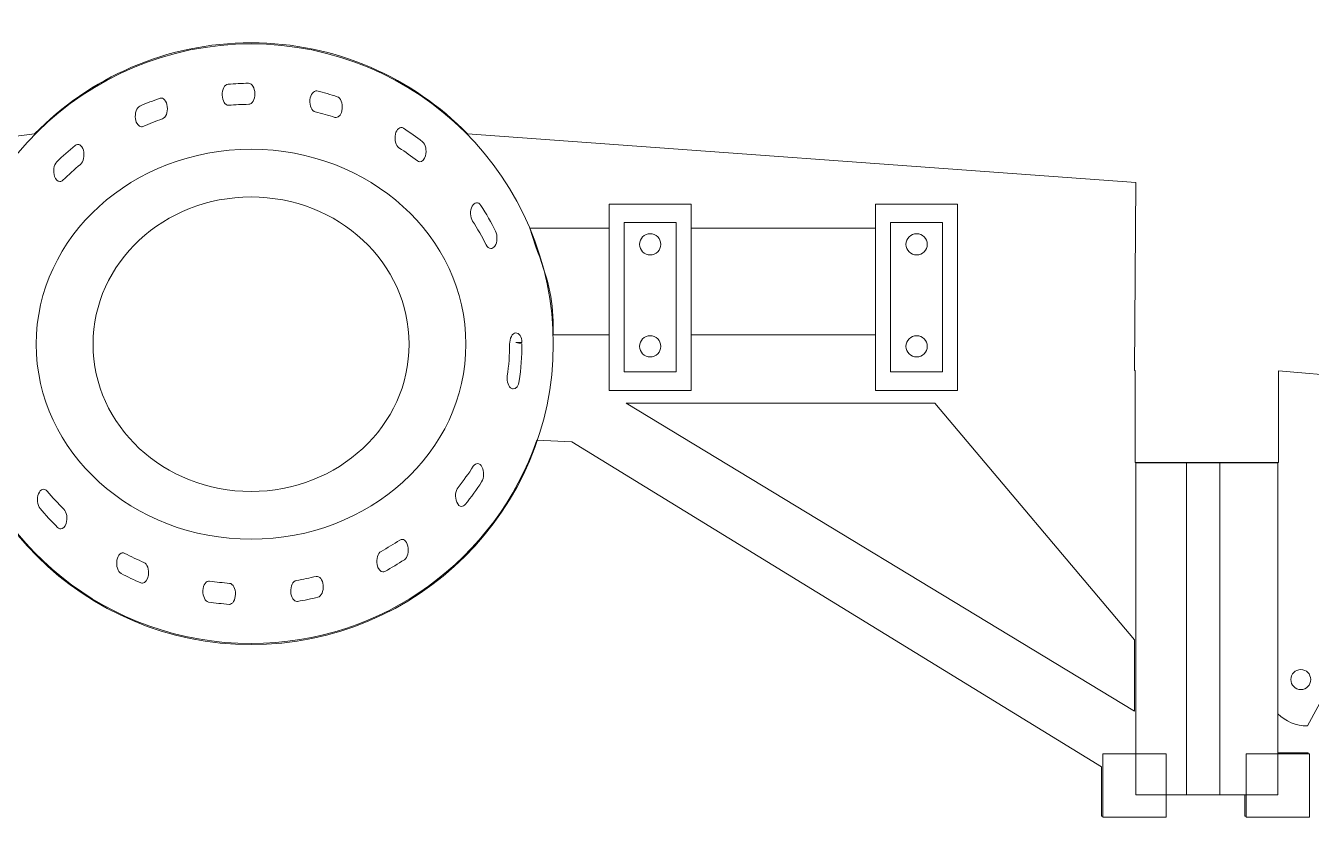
# Model space of a CAD drawing. Header units: centimetres. Extents: x -162 to 162, y -134 to 134.
# Drawn here: x 54.92 to 62.02, y -72.58 to -68.13 of the extents above; entities that cross this region are included whole.
import ezdxf

# ---------------------------------------------------------------- set-up
doc = ezdxf.new("R2010")
doc.units = ezdxf.units.CM
doc.header["$MEASUREMENT"] = 0
doc.layers.add('Capa 1', color=7, linetype='Continuous')
doc.layers.add('GUIDE', color=7, linetype='Continuous')

msp = doc.modelspace()

# ---------------------------------------------------------------- linework, layer by layer
at = {"layer": 'Capa 1', "lineweight": 9}
for points, knots in [([(66.05689, -68.22052), (66.05689, -68.22052), (66.69307, -68.22052), (66.69307, -68.22052), (66.69307, -68.22052), (67.03089, -67.54761), (67.03089, -67.54761), (67.03089, -67.54761), (66.349, -63.47861), (66.349, -63.47861), (66.349, -63.47861), (65.8472, -62.90784), (65.8472, -62.90784), (65.8472, -62.90784), (65.09901, -62.90784), (65.09901, -62.90784), (65.09901, -62.90784), (65.29703, -63.90693), (65.29703, -63.90693), (65.29703, -63.90693), (60.86514, -63.90693), (60.86514, -63.90693), (60.86514, -63.90693), (60.86514, -63.27879), (60.86514, -63.27879), (60.86514, -63.27879), (56.80821, -63.27879), (56.80821, -63.27879), (56.80821, -63.27879), (56.8069, -63.27879), (56.8069, -63.27879), (56.8069, -63.27879), (52.74997, -63.27879), (52.74997, -63.27879), (52.74997, -63.27879), (52.74997, -63.90693), (52.74997, -63.90693), (52.74997, -63.90693), (48.13886, -63.90693), (48.13886, -63.90693), (48.13886, -63.90693), (48.33689, -62.90784), (48.33689, -62.90784), (48.33689, -62.90784), (47.58869, -62.90784), (47.58869, -62.90784), (47.58869, -62.90784), (47.08689, -63.47861), (47.08689, -63.47861), (47.08689, -63.47861), (46.40501, -67.54761), (46.40501, -67.54761), (46.40501, -67.54761), (46.74282, -68.22052), (46.74282, -68.22052), (46.74282, -68.22052), (47.37901, -68.22052), (47.37901, -68.22052), (47.37901, -68.22052), (47.64603, -67.28416), (47.64603, -67.28416), (47.64603, -67.28416), (52.74997, -67.28416), (52.74997, -67.28416), (52.74997, -67.28416), (52.74997, -67.83971), (52.74997, -67.83971), (52.74997, -67.83971), (56.8069, -67.83971), (56.8069, -67.83971), (56.8069, -67.83971), (56.80821, -67.83971), (56.80821, -67.83971), (56.80821, -67.83971), (60.86514, -67.83971), (60.86514, -67.83971), (60.86514, -67.83971), (60.86514, -67.28416), (60.86514, -67.28416), (60.86514, -67.28416), (65.78986, -67.28416), (65.78986, -67.28416), (65.78986, -67.28416), (66.05689, -68.22052), (66.05689, -68.22052)], [0, 0, 0, 0, 0.0357143, 0.0357143, 0.0357143, 0.0714286, 0.0714286, 0.0714286, 0.1071429, 0.1071429, 0.1071429, 0.1428571, 0.1428571, 0.1428571, 0.1785714, 0.1785714, 0.1785714, 0.2142857, 0.2142857, 0.2142857, 0.25, 0.25, 0.25, 0.2857143, 0.2857143, 0.2857143, 0.3214286, 0.3214286, 0.3214286, 0.3571429, 0.3571429, 0.3571429, 0.3928571, 0.3928571, 0.3928571, 0.4285714, 0.4285714, 0.4285714, 0.4642857, 0.4642857, 0.4642857, 0.5, 0.5, 0.5, 0.5357143, 0.5357143, 0.5357143, 0.5714286, 0.5714286, 0.5714286, 0.6071429, 0.6071429, 0.6071429, 0.6428571, 0.6428571, 0.6428571, 0.6785714, 0.6785714, 0.6785714, 0.7142857, 0.7142857, 0.7142857, 0.75, 0.75, 0.75, 0.7857143, 0.7857143, 0.7857143, 0.8214286, 0.8214286, 0.8214286, 0.8571429, 0.8571429, 0.8571429, 0.8928571, 0.8928571, 0.8928571, 0.9285714, 0.9285714, 0.9285714, 0.9642857, 0.9642857, 0.9642857, 1, 1, 1, 1]), ([(54.9701, -68.7237), (54.9701, -68.7237), (52.95327, -68.98177), (52.95327, -68.98177), (52.95327, -68.98177), (52.95327, -70.01941), (52.95327, -70.01941), (52.95327, -70.01941), (52.95327, -70.52697), (52.95327, -70.52697), (52.95327, -70.52697), (52.16191, -70.52697), (52.16191, -70.52697), (52.16191, -70.52697), (52.16191, -70.02038), (52.16191, -70.02038), (52.16191, -70.02038), (51.39361, -70.08649), (51.39361, -70.08649), (51.39361, -70.08649), (50.63162, -70.08649), (50.63162, -70.08649), (50.63162, -70.08649), (50.63162, -69.40445), (50.63162, -69.40445), (50.63162, -69.40445), (49.86962, -69.16084), (49.86962, -69.16084), (49.86962, -69.16084), (49.86962, -70.08644), (49.86962, -70.08644), (49.86962, -70.08644), (48.34563, -70.08644), (48.34563, -70.08644), (48.34563, -70.08644), (48.34563, -70.86673), (48.34563, -70.86673), (48.34563, -70.86673), (49.86962, -70.86673), (49.86962, -70.86673), (49.86962, -70.86673), (49.86962, -71.982), (49.86962, -71.982), (49.86962, -71.982), (50.5036, -71.77744), (50.5036, -71.77744), (50.5036, -71.77744), (50.52298, -71.24744), (50.52298, -71.24744), (50.54223, -71.28338), (50.57885, -71.30868), (50.62247, -71.30868), (50.63551, -71.30868), (50.64759, -71.30528), (50.65927, -71.30125), (50.65927, -71.30125), (51.89896, -71.79053), (51.89896, -71.79053), (51.89896, -71.79053), (52.00296, -71.98067), (52.00296, -71.98067), (52.06791, -71.98067), (52.12625, -71.95414), (52.16918, -71.91194), (52.16918, -71.91194), (52.16918, -72.12843), (52.16918, -72.12843), (52.16918, -72.12843), (51.99088, -72.12843), (51.99088, -72.12843), (51.99088, -72.12843), (51.99088, -72.13374), (51.99088, -72.13374), (51.99088, -72.13374), (51.98703, -72.13374), (51.98703, -72.13374), (51.98703, -72.13374), (51.98703, -72.48348), (51.98703, -72.48348), (51.98703, -72.48348), (52.33675, -72.48348), (52.33675, -72.48348), (52.33675, -72.48348), (52.33675, -72.47814), (52.33675, -72.47814), (52.33675, -72.47814), (52.3406, -72.47814), (52.3406, -72.47814), (52.3406, -72.47814), (52.3406, -72.36058), (52.3406, -72.36058), (52.3406, -72.36058), (52.44819, -72.36058), (52.44819, -72.36058), (52.44819, -72.36058), (52.63265, -72.36058), (52.63265, -72.36058), (52.63265, -72.36058), (52.77843, -72.36058), (52.77843, -72.36058), (52.77843, -72.36058), (52.77843, -72.48348), (52.77843, -72.48348), (52.77843, -72.48348), (53.12815, -72.48348), (53.12815, -72.48348), (53.12815, -72.48348), (53.12815, -72.47814), (53.12815, -72.47814), (53.12815, -72.47814), (53.13195, -72.47814), (53.13195, -72.47814), (53.13195, -72.47814), (53.13195, -72.12843), (53.13195, -72.12843), (53.13195, -72.12843), (52.95712, -72.12843), (52.95712, -72.12843), (52.95712, -72.12843), (52.95712, -71.50521), (52.95712, -71.50521), (52.95712, -71.50521), (53.97103, -70.2095), (53.97103, -70.2095), (53.97103, -70.2095), (54.54189, -70.25205), (54.54189, -70.25205), (54.71244, -70.98756), (55.37363, -71.5365), (56.16507, -71.5365), (56.89714, -71.5365), (57.51751, -71.06664), (57.7417, -70.41415), (57.7417, -70.41415), (57.93537, -70.42398), (57.93537, -70.42398), (57.93537, -70.42398), (60.85766, -72.21807), (60.85766, -72.21807), (60.85766, -72.21807), (60.85766, -72.4889), (60.85766, -72.4889), (60.85766, -72.4889), (60.86492, -72.4889), (60.86492, -72.4889), (60.86492, -72.4889), (60.86492, -72.49424), (60.86492, -72.49424), (60.86492, -72.49424), (61.21464, -72.49424), (61.21464, -72.49424), (61.21464, -72.49424), (61.21464, -72.37133), (61.21464, -72.37133), (61.21464, -72.37133), (61.32607, -72.37133), (61.32607, -72.37133), (61.32607, -72.37133), (61.51054, -72.37133), (61.51054, -72.37133), (61.51054, -72.37133), (61.64906, -72.37133), (61.64906, -72.37133), (61.64906, -72.37133), (61.64906, -72.4889), (61.64906, -72.4889), (61.64906, -72.4889), (61.65632, -72.4889), (61.65632, -72.4889), (61.65632, -72.4889), (61.65632, -72.49424), (61.65632, -72.49424), (61.65632, -72.49424), (62.00604, -72.49424), (62.00604, -72.49424), (62.00604, -72.49424), (62.00604, -72.1445), (62.00604, -72.1445), (62.00604, -72.1445), (61.99877, -72.1445), (61.99877, -72.1445), (61.99877, -72.1445), (61.99877, -72.13918), (61.99877, -72.13918), (61.99877, -72.13918), (61.83116, -72.13918), (61.83116, -72.13918), (61.83116, -72.13918), (61.83116, -71.92552), (61.83116, -71.92552), (61.87377, -71.96597), (61.93065, -71.99143), (61.994, -71.99143), (61.994, -71.99143), (62.09803, -71.80128), (62.09803, -71.80128), (62.09803, -71.80128), (63.33765, -71.312), (63.33765, -71.312), (63.34933, -71.31604), (63.36141, -71.31943), (63.37449, -71.31943), (63.41807, -71.31943), (63.45473, -71.29413), (63.47394, -71.2582), (63.47394, -71.2582), (63.49332, -71.78819), (63.49332, -71.78819), (63.49332, -71.78819), (64.12734, -71.99276), (64.12734, -71.99276), (64.12734, -71.99276), (64.12734, -70.87749), (64.12734, -70.87749), (64.12734, -70.87749), (65.65134, -70.87749), (65.65134, -70.87749), (65.65134, -70.87749), (65.65134, -70.0972), (65.65134, -70.0972), (65.65134, -70.0972), (64.12734, -70.0972), (64.12734, -70.0972), (64.12734, -70.0972), (64.12734, -69.1716), (64.12734, -69.1716), (64.12734, -69.1716), (63.36534, -69.4152), (63.36534, -69.4152), (63.36534, -69.4152), (63.36534, -70.09724), (63.36534, -70.09724), (63.36534, -70.09724), (62.60335, -70.09724), (62.60335, -70.09724), (62.60335, -70.09724), (61.83479, -70.0308), (61.83479, -70.0308), (61.83479, -70.0308), (61.83479, -70.53772), (61.83479, -70.53772), (61.83479, -70.53772), (61.04343, -70.53772), (61.04343, -70.53772), (61.04343, -70.53772), (61.04343, -70.03017), (61.04343, -70.03017), (61.04343, -70.03017), (61.0398, -70.03017), (61.0398, -70.03017), (61.0398, -70.03017), (61.04706, -68.99253), (61.04706, -68.99253), (61.04706, -68.99253), (57.36009, -68.7237), (57.36009, -68.7237), (57.05715, -68.41374), (56.63406, -68.22052), (56.16507, -68.22052), (55.69609, -68.22052), (55.27304, -68.41374), (54.9701, -68.7237)], [0, 0, 0, 0, 0.0114943, 0.0114943, 0.0114943, 0.0229885, 0.0229885, 0.0229885, 0.0344828, 0.0344828, 0.0344828, 0.045977, 0.045977, 0.045977, 0.0574713, 0.0574713, 0.0574713, 0.0689655, 0.0689655, 0.0689655, 0.0804598, 0.0804598, 0.0804598, 0.091954, 0.091954, 0.091954, 0.1034483, 0.1034483, 0.1034483, 0.1149425, 0.1149425, 0.1149425, 0.1264368, 0.1264368, 0.1264368, 0.137931, 0.137931, 0.137931, 0.1494253, 0.1494253, 0.1494253, 0.1609195, 0.1609195, 0.1609195, 0.1724138, 0.1724138, 0.1724138, 0.183908, 0.183908, 0.183908, 0.1954023, 0.1954023, 0.1954023, 0.2068966, 0.2068966, 0.2068966, 0.2183908, 0.2183908, 0.2183908, 0.2298851, 0.2298851, 0.2298851, 0.2413793, 0.2413793, 0.2413793, 0.2528736, 0.2528736, 0.2528736, 0.2643678, 0.2643678, 0.2643678, 0.2758621, 0.2758621, 0.2758621, 0.2873563, 0.2873563, 0.2873563, 0.2988506, 0.2988506, 0.2988506, 0.3103448, 0.3103448, 0.3103448, 0.3218391, 0.3218391, 0.3218391, 0.3333333, 0.3333333, 0.3333333, 0.3448276, 0.3448276, 0.3448276, 0.3563218, 0.3563218, 0.3563218, 0.3678161, 0.3678161, 0.3678161, 0.3793103, 0.3793103, 0.3793103, 0.3908046, 0.3908046, 0.3908046, 0.4022989, 0.4022989, 0.4022989, 0.4137931, 0.4137931, 0.4137931, 0.4252874, 0.4252874, 0.4252874, 0.4367816, 0.4367816, 0.4367816, 0.4482759, 0.4482759, 0.4482759, 0.4597701, 0.4597701, 0.4597701, 0.4712644, 0.4712644, 0.4712644, 0.4827586, 0.4827586, 0.4827586, 0.4942529, 0.4942529, 0.4942529, 0.5057471, 0.5057471, 0.5057471, 0.5172414, 0.5172414, 0.5172414, 0.5287356, 0.5287356, 0.5287356, 0.5402299, 0.5402299, 0.5402299, 0.5517241, 0.5517241, 0.5517241, 0.5632184, 0.5632184, 0.5632184, 0.5747126, 0.5747126, 0.5747126, 0.5862069, 0.5862069, 0.5862069, 0.5977011, 0.5977011, 0.5977011, 0.6091954, 0.6091954, 0.6091954, 0.6206897, 0.6206897, 0.6206897, 0.6321839, 0.6321839, 0.6321839, 0.6436782, 0.6436782, 0.6436782, 0.6551724, 0.6551724, 0.6551724, 0.6666667, 0.6666667, 0.6666667, 0.6781609, 0.6781609, 0.6781609, 0.6896552, 0.6896552, 0.6896552, 0.7011494, 0.7011494, 0.7011494, 0.7126437, 0.7126437, 0.7126437, 0.7241379, 0.7241379, 0.7241379, 0.7356322, 0.7356322, 0.7356322, 0.7471264, 0.7471264, 0.7471264, 0.7586207, 0.7586207, 0.7586207, 0.7701149, 0.7701149, 0.7701149, 0.7816092, 0.7816092, 0.7816092, 0.7931034, 0.7931034, 0.7931034, 0.8045977, 0.8045977, 0.8045977, 0.816092, 0.816092, 0.816092, 0.8275862, 0.8275862, 0.8275862, 0.8390805, 0.8390805, 0.8390805, 0.8505747, 0.8505747, 0.8505747, 0.862069, 0.862069, 0.862069, 0.8735632, 0.8735632, 0.8735632, 0.8850575, 0.8850575, 0.8850575, 0.8965517, 0.8965517, 0.8965517, 0.908046, 0.908046, 0.908046, 0.9195402, 0.9195402, 0.9195402, 0.9310345, 0.9310345, 0.9310345, 0.9425287, 0.9425287, 0.9425287, 0.954023, 0.954023, 0.954023, 0.9655172, 0.9655172, 0.9655172, 0.9770115, 0.9770115, 0.9770115, 0.9885057, 0.9885057, 0.9885057, 1, 1, 1, 1]), ([(59.93868, -70.2095), (59.93868, -70.2095), (61.0398, -71.51597), (61.0398, -71.51597), (61.0398, -71.51597), (61.0398, -71.91018), (61.0398, -71.91018), (61.0398, -71.91018), (58.23517, -70.2095), (58.23517, -70.2095), (58.23517, -70.2095), (59.93868, -70.2095), (59.93868, -70.2095)], [0, 0, 0, 0, 0.25, 0.25, 0.25, 0.5, 0.5, 0.5, 0.75, 0.75, 0.75, 1, 1, 1, 1])]:
    msp.add_open_spline(points, degree=3, knots=knots, dxfattribs=at)
at = {"layer": 'Capa 1', "color": 4, "lineweight": 9}
for points, knots in [([(57.83235, -69.88446), (57.83235, -70.80014), (57.08589, -71.54244), (56.16508, -71.54244), (55.24427, -71.54244), (54.49781, -70.80014), (54.49781, -69.88446), (54.49781, -68.96878), (55.24427, -68.22647), (56.16508, -68.22647), (57.08589, -68.22647), (57.83235, -68.96878), (57.83235, -69.88446)], [0, 0, 0, 0, 0.25, 0.25, 0.25, 0.5, 0.5, 0.5, 0.75, 0.75, 0.75, 1, 1, 1, 1]), ([(56.0397, -68.56517), (56.0216, -68.56517), (56.00649, -68.54088), (56.00569, -68.50979), (56.00476, -68.47778), (56.01933, -68.45055), (56.0381, -68.44907), (56.07549, -68.44601), (56.11329, -68.44431), (56.15135, -68.44385), (56.15149, -68.44385), (56.15155, -68.44385), (56.15162, -68.44385), (56.17032, -68.44385), (56.18556, -68.46961), (56.18569, -68.5015), (56.18582, -68.53362), (56.17065, -68.55983), (56.15189, -68.56006), (56.11462, -68.56051), (56.07776, -68.56222), (56.04129, -68.56505), (56.04076, -68.56517), (56.04023, -68.56517), (56.0397, -68.56517)], [0, 0, 0, 0, 0.125, 0.125, 0.125, 0.25, 0.25, 0.25, 0.375, 0.375, 0.375, 0.5, 0.5, 0.5, 0.625, 0.625, 0.625, 0.75, 0.75, 0.75, 0.875, 0.875, 0.875, 1, 1, 1, 1]), ([(55.56026, -68.68399), (55.54502, -68.68399), (55.53118, -68.66651), (55.52725, -68.64018), (55.5226, -68.60909), (55.53364, -68.57742), (55.55188, -68.56959), (55.58814, -68.55393), (55.62514, -68.53963), (55.66287, -68.52681), (55.68077, -68.52068), (55.69933, -68.54077), (55.70293, -68.57243), (55.70659, -68.60387), (55.69461, -68.63451), (55.67618, -68.64075), (55.63964, -68.65312), (55.60371, -68.66696), (55.56864, -68.68217), (55.56585, -68.68342), (55.56299, -68.68399), (55.56026, -68.68399)], [0, 0, 0, 0, 0.1428571, 0.1428571, 0.1428571, 0.2857143, 0.2857143, 0.2857143, 0.4285714, 0.4285714, 0.4285714, 0.5714286, 0.5714286, 0.5714286, 0.7142857, 0.7142857, 0.7142857, 0.8571429, 0.8571429, 0.8571429, 1, 1, 1, 1]), ([(56.63445, -68.63303), (56.63232, -68.63303), (56.63026, -68.63269), (56.62813, -68.63201), (56.59239, -68.62066), (56.55606, -68.61045), (56.51913, -68.6016), (56.5005, -68.59717), (56.48752, -68.56778), (56.49012, -68.536), (56.49278, -68.50423), (56.51041, -68.48346), (56.52858, -68.48652), (56.56658, -68.4956), (56.60397, -68.50604), (56.64064, -68.51784), (56.65914, -68.52375), (56.67131, -68.55405), (56.66785, -68.5856), (56.66479, -68.61351), (56.65049, -68.63303), (56.63445, -68.63303)], [0, 0, 0, 0, 0.1428571, 0.1428571, 0.1428571, 0.2857143, 0.2857143, 0.2857143, 0.4285714, 0.4285714, 0.4285714, 0.5714286, 0.5714286, 0.5714286, 0.7142857, 0.7142857, 0.7142857, 0.8571429, 0.8571429, 0.8571429, 1, 1, 1, 1]), ([(57.09665, -68.87782), (57.09186, -68.87782), (57.08707, -68.87611), (57.08248, -68.8726), (57.04994, -68.84718), (57.01613, -68.82289), (56.98127, -68.80008), (56.9637, -68.78862), (56.95492, -68.75503), (56.96164, -68.72507), (56.96836, -68.69522), (56.98812, -68.68013), (57.00562, -68.69159), (57.04195, -68.71531), (57.07709, -68.7405), (57.11082, -68.76683), (57.12792, -68.78022), (57.13544, -68.81472), (57.12766, -68.84389), (57.12187, -68.86522), (57.10956, -68.87782), (57.09665, -68.87782)], [0, 0, 0, 0, 0.1428571, 0.1428571, 0.1428571, 0.2857143, 0.2857143, 0.2857143, 0.4285714, 0.4285714, 0.4285714, 0.5714286, 0.5714286, 0.5714286, 0.7142857, 0.7142857, 0.7142857, 0.8571429, 0.8571429, 0.8571429, 1, 1, 1, 1]), ([(55.1101, -68.98654), (55.09839, -68.98654), (55.08695, -68.97621), (55.08062, -68.9576), (55.07117, -68.92979), (55.0767, -68.89427), (55.093, -68.87816), (55.12527, -68.84627), (55.15914, -68.81585), (55.19434, -68.78692), (55.21111, -68.77284), (55.23167, -68.7851), (55.23979, -68.81404), (55.24798, -68.84298), (55.24086, -68.8777), (55.22389, -68.89155), (55.19029, -68.91913), (55.15801, -68.94818), (55.1272, -68.9787), (55.12181, -68.98404), (55.11596, -68.98654), (55.1101, -68.98654)], [0, 0, 0, 0, 0.1428571, 0.1428571, 0.1428571, 0.2857143, 0.2857143, 0.2857143, 0.4285714, 0.4285714, 0.4285714, 0.5714286, 0.5714286, 0.5714286, 0.7142857, 0.7142857, 0.7142857, 0.8571429, 0.8571429, 0.8571429, 1, 1, 1, 1]), ([(57.3506, -69.88446), (57.3506, -70.47873), (56.81982, -70.96048), (56.16508, -70.96048), (55.51034, -70.96048), (54.97957, -70.47873), (54.97957, -69.88446), (54.97957, -69.29019), (55.51034, -68.80843), (56.16508, -68.80843), (56.81982, -68.80843), (57.3506, -69.29019), (57.3506, -69.88446)], [0, 0, 0, 0, 0.25, 0.25, 0.25, 0.5, 0.5, 0.5, 0.75, 0.75, 0.75, 1, 1, 1, 1]), ([(57.03708, -69.88446), (57.03708, -70.33342), (56.64667, -70.69737), (56.16508, -70.69737), (55.68349, -70.69737), (55.29309, -70.33342), (55.29309, -69.88446), (55.29309, -69.4355), (55.68349, -69.07155), (56.16508, -69.07155), (56.64667, -69.07155), (57.03708, -69.4355), (57.03708, -69.88446)], [0, 0, 0, 0, 0.25, 0.25, 0.25, 0.5, 0.5, 0.5, 0.75, 0.75, 0.75, 1, 1, 1, 1]), ([(57.48798, -69.35604), (57.47834, -69.35604), (57.46869, -69.349), (57.46197, -69.3355), (57.43987, -69.2909), (57.41472, -69.24687), (57.38717, -69.20442), (57.3732, -69.18298), (57.37207, -69.14621), (57.38471, -69.12238), (57.39729, -69.09866), (57.41891, -69.09673), (57.43282, -69.11818), (57.46263, -69.16402), (57.48998, -69.21191), (57.514, -69.26037), (57.52618, -69.28489), (57.52432, -69.32154), (57.51001, -69.34231), (57.50355, -69.3515), (57.49577, -69.35604), (57.48798, -69.35604)], [0, 0, 0, 0, 0.1428571, 0.1428571, 0.1428571, 0.2857143, 0.2857143, 0.2857143, 0.4285714, 0.4285714, 0.4285714, 0.5714286, 0.5714286, 0.5714286, 0.7142857, 0.7142857, 0.7142857, 0.8571429, 0.8571429, 0.8571429, 1, 1, 1, 1]), ([(58.59311, -70.14017), (58.59311, -70.14017), (58.14022, -70.14017), (58.14022, -70.14017), (58.14022, -70.14017), (58.14022, -69.11035), (58.14022, -69.11035), (58.14022, -69.11035), (58.59311, -69.11035), (58.59311, -69.11035), (58.59311, -69.11035), (58.59311, -70.14017), (58.59311, -70.14017)], [0, 0, 0, 0, 0.25, 0.25, 0.25, 0.5, 0.5, 0.5, 0.75, 0.75, 0.75, 1, 1, 1, 1]), ([(60.06342, -70.14017), (60.06342, -70.14017), (59.61052, -70.14017), (59.61052, -70.14017), (59.61052, -70.14017), (59.61052, -69.11035), (59.61052, -69.11035), (59.61052, -69.11035), (60.06342, -69.11035), (60.06342, -69.11035), (60.06342, -69.11035), (60.06342, -70.14017), (60.06342, -70.14017)], [0, 0, 0, 0, 0.25, 0.25, 0.25, 0.5, 0.5, 0.5, 0.75, 0.75, 0.75, 1, 1, 1, 1]), ([(58.51033, -70.03742), (58.51033, -70.03742), (58.223, -70.03742), (58.223, -70.03742), (58.223, -70.03742), (58.223, -69.21309), (58.223, -69.21309), (58.223, -69.21309), (58.51033, -69.21309), (58.51033, -69.21309), (58.51033, -69.21309), (58.51033, -70.03742), (58.51033, -70.03742)], [0, 0, 0, 0, 0.25, 0.25, 0.25, 0.5, 0.5, 0.5, 0.75, 0.75, 0.75, 1, 1, 1, 1]), ([(59.98064, -70.03742), (59.98064, -70.03742), (59.6933, -70.03742), (59.6933, -70.03742), (59.6933, -70.03742), (59.6933, -69.21309), (59.6933, -69.21309), (59.6933, -69.21309), (59.98064, -69.21309), (59.98064, -69.21309), (59.98064, -69.21309), (59.98064, -70.03742), (59.98064, -70.03742)], [0, 0, 0, 0, 0.25, 0.25, 0.25, 0.5, 0.5, 0.5, 0.75, 0.75, 0.75, 1, 1, 1, 1]), ([(58.14022, -69.83231), (58.14022, -69.83231), (57.83235, -69.83231), (57.83235, -69.83231), (57.83235, -69.83231), (57.83235, -69.7873), (57.83235, -69.7873), (57.83235, -69.62563), (57.8007, -69.51794), (57.73442, -69.34053), (57.73442, -69.34053), (57.70316, -69.24357), (57.70316, -69.24357), (57.70316, -69.24357), (58.14022, -69.24357), (58.14022, -69.24357), (58.14022, -69.24357), (58.14022, -69.83231), (58.14022, -69.83231)], [0, 0, 0, 0, 0.1666667, 0.1666667, 0.1666667, 0.3333333, 0.3333333, 0.3333333, 0.5, 0.5, 0.5, 0.6666667, 0.6666667, 0.6666667, 0.8333333, 0.8333333, 0.8333333, 1, 1, 1, 1]), ([(58.36723, -69.27424), (58.39969, -69.27424), (58.426, -69.30055), (58.426, -69.33301), (58.426, -69.36546), (58.39969, -69.39178), (58.36723, -69.39178), (58.33478, -69.39178), (58.30846, -69.36546), (58.30846, -69.33301), (58.30846, -69.30055), (58.33478, -69.27424), (58.36723, -69.27424)], [0, 0, 0, 0, 0.25, 0.25, 0.25, 0.5, 0.5, 0.5, 0.75, 0.75, 0.75, 1, 1, 1, 1]), ([(59.61052, -69.83231), (59.61052, -69.83231), (58.59311, -69.83231), (58.59311, -69.83231), (58.59311, -69.83231), (58.59311, -69.24357), (58.59311, -69.24357), (58.59311, -69.24357), (59.61052, -69.24357), (59.61052, -69.24357), (59.61052, -69.24357), (59.61052, -69.83231), (59.61052, -69.83231)], [0, 0, 0, 0, 0.25, 0.25, 0.25, 0.5, 0.5, 0.5, 0.75, 0.75, 0.75, 1, 1, 1, 1]), ([(59.83754, -69.27424), (59.87, -69.27424), (59.89631, -69.30055), (59.89631, -69.33301), (59.89631, -69.36546), (59.87, -69.39178), (59.83754, -69.39178), (59.80508, -69.39178), (59.77877, -69.36546), (59.77877, -69.33301), (59.77877, -69.30055), (59.80508, -69.27424), (59.83754, -69.27424)], [0, 0, 0, 0, 0.25, 0.25, 0.25, 0.5, 0.5, 0.5, 0.75, 0.75, 0.75, 1, 1, 1, 1]), ([(57.61202, -70.13136), (57.60936, -70.13136), (57.60663, -70.1308), (57.6039, -70.12966), (57.5856, -70.12206), (57.57442, -70.09051), (57.57895, -70.05942), (57.58726, -70.00188), (57.59146, -69.94298), (57.59146, -69.88454), (57.59146, -69.85242), (57.6067, -69.82178), (57.62553, -69.82178), (57.64429, -69.82178), (57.65953, -69.843), (57.65953, -69.87512), (57.65953, -69.87512), (57.62546, -69.87512), (57.62546, -69.87512), (57.62546, -69.87512), (57.6596, -69.88238), (57.6596, -69.88238), (57.6596, -69.9524), (57.65474, -70.0206), (57.64509, -70.08711), (57.6413, -70.11366), (57.62732, -70.13136), (57.61202, -70.13136)], [0, 0, 0, 0, 0.1111111, 0.1111111, 0.1111111, 0.2222222, 0.2222222, 0.2222222, 0.3333333, 0.3333333, 0.3333333, 0.4444444, 0.4444444, 0.4444444, 0.5555556, 0.5555556, 0.5555556, 0.6666667, 0.6666667, 0.6666667, 0.7777778, 0.7777778, 0.7777778, 0.8888889, 0.8888889, 0.8888889, 1, 1, 1, 1]), ([(58.36723, -69.83726), (58.39969, -69.83726), (58.426, -69.86358), (58.426, -69.89603), (58.426, -69.92849), (58.39969, -69.9548), (58.36723, -69.9548), (58.33478, -69.9548), (58.30846, -69.92849), (58.30846, -69.89603), (58.30846, -69.86358), (58.33478, -69.83726), (58.36723, -69.83726)], [0, 0, 0, 0, 0.25, 0.25, 0.25, 0.5, 0.5, 0.5, 0.75, 0.75, 0.75, 1, 1, 1, 1]), ([(59.83754, -69.83726), (59.87, -69.83726), (59.89631, -69.86358), (59.89631, -69.89603), (59.89631, -69.92849), (59.87, -69.9548), (59.83754, -69.9548), (59.80508, -69.9548), (59.77877, -69.92849), (59.77877, -69.89603), (59.77877, -69.86358), (59.80508, -69.83726), (59.83754, -69.83726)], [0, 0, 0, 0, 0.25, 0.25, 0.25, 0.5, 0.5, 0.5, 0.75, 0.75, 0.75, 1, 1, 1, 1]), ([(57.32722, -70.77981), (57.3167, -70.77981), (57.30639, -70.77153), (57.29974, -70.75598), (57.28862, -70.73011), (57.29195, -70.69368), (57.30712, -70.67484), (57.3374, -70.63705), (57.36561, -70.5979), (57.3911, -70.55829), (57.40507, -70.53662), (57.42657, -70.53832), (57.43921, -70.56204), (57.45192, -70.58576), (57.45092, -70.62241), (57.43701, -70.64409), (57.40973, -70.68653), (57.37959, -70.72852), (57.34731, -70.76858), (57.34126, -70.77618), (57.33421, -70.77981), (57.32722, -70.77981)], [0, 0, 0, 0, 0.1428571, 0.1428571, 0.1428571, 0.2857143, 0.2857143, 0.2857143, 0.4285714, 0.4285714, 0.4285714, 0.5714286, 0.5714286, 0.5714286, 0.7142857, 0.7142857, 0.7142857, 0.8571429, 0.8571429, 0.8571429, 1, 1, 1, 1]), ([(61.83117, -72.37193), (61.83117, -72.37193), (61.04706, -72.37193), (61.04706, -72.37193), (61.04706, -72.37193), (61.04706, -70.53832), (61.04706, -70.53832), (61.04706, -70.53832), (61.83117, -70.53832), (61.83117, -70.53832), (61.83117, -70.53832), (61.83117, -72.37193), (61.83117, -72.37193)], [0, 0, 0, 0, 0.25, 0.25, 0.25, 0.5, 0.5, 0.5, 0.75, 0.75, 0.75, 1, 1, 1, 1]), ([(61.51053, -72.37193), (61.51053, -72.37193), (61.32609, -72.37193), (61.32609, -72.37193), (61.32609, -72.37193), (61.32609, -70.53832), (61.32609, -70.53832), (61.32609, -70.53832), (61.51053, -70.53832), (61.51053, -70.53832), (61.51053, -70.53832), (61.51053, -72.37193), (61.51053, -72.37193)], [0, 0, 0, 0, 0.25, 0.25, 0.25, 0.5, 0.5, 0.5, 0.75, 0.75, 0.75, 1, 1, 1, 1]), ([(55.11489, -70.90317), (55.1091, -70.90317), (55.10325, -70.90068), (55.09792, -70.89545), (55.06392, -70.8622), (55.03125, -70.82691), (55.00077, -70.7906), (54.98534, -70.77221), (54.98154, -70.73601), (54.99232, -70.70968), (55.00324, -70.68313), (55.02453, -70.67711), (55.03977, -70.69527), (55.06865, -70.72965), (55.09959, -70.76313), (55.13186, -70.79468), (55.14816, -70.81068), (55.15382, -70.8462), (55.14444, -70.87401), (55.13812, -70.89273), (55.12667, -70.90317), (55.11489, -70.90317)], [0, 0, 0, 0, 0.1428571, 0.1428571, 0.1428571, 0.2857143, 0.2857143, 0.2857143, 0.4285714, 0.4285714, 0.4285714, 0.5714286, 0.5714286, 0.5714286, 0.7142857, 0.7142857, 0.7142857, 0.8571429, 0.8571429, 0.8571429, 1, 1, 1, 1]), ([(56.8929, -71.14115), (56.87846, -71.14115), (56.86502, -71.12537), (56.86043, -71.10063), (56.8547, -71.07011), (56.86462, -71.03742), (56.88258, -71.02766), (56.91812, -71.00837), (56.95272, -70.9876), (56.98632, -70.96547), (57.00382, -70.95401), (57.02359, -70.96899), (57.03037, -70.99884), (57.03709, -71.0288), (57.02838, -71.06239), (57.01081, -71.07397), (56.97601, -71.09678), (56.94008, -71.11845), (56.90321, -71.13842), (56.89982, -71.14024), (56.89629, -71.14115), (56.8929, -71.14115)], [0, 0, 0, 0, 0.1428571, 0.1428571, 0.1428571, 0.2857143, 0.2857143, 0.2857143, 0.4285714, 0.4285714, 0.4285714, 0.5714286, 0.5714286, 0.5714286, 0.7142857, 0.7142857, 0.7142857, 0.8571429, 0.8571429, 0.8571429, 1, 1, 1, 1]), ([(55.56552, -71.20345), (55.56279, -71.20345), (55.56006, -71.20288), (55.55727, -71.20175), (55.51987, -71.18586), (55.48327, -71.16838), (55.44767, -71.14966), (55.42964, -71.14024), (55.41959, -71.10778), (55.42511, -71.07714), (55.43057, -71.04639), (55.4498, -71.02857), (55.46763, -71.03867), (55.50217, -71.05672), (55.53757, -71.07351), (55.57377, -71.08895), (55.592, -71.09678), (55.60311, -71.12832), (55.59859, -71.15942), (55.59473, -71.18586), (55.58082, -71.20345), (55.56552, -71.20345)], [0, 0, 0, 0, 0.1428571, 0.1428571, 0.1428571, 0.2857143, 0.2857143, 0.2857143, 0.4285714, 0.4285714, 0.4285714, 0.5714286, 0.5714286, 0.5714286, 0.7142857, 0.7142857, 0.7142857, 0.8571429, 0.8571429, 0.8571429, 1, 1, 1, 1]), ([(56.04515, -71.32034), (56.04462, -71.32034), (56.04415, -71.32034), (56.04362, -71.32023), (56.00543, -71.31728), (55.96763, -71.31308), (55.93037, -71.30729), (55.9116, -71.30434), (55.89783, -71.27619), (55.89949, -71.24419), (55.90115, -71.21219), (55.91712, -71.18836), (55.93649, -71.19154), (55.97282, -71.1971), (56.00955, -71.2013), (56.04668, -71.20425), (56.06551, -71.20572), (56.08002, -71.23284), (56.07915, -71.26485), (56.07836, -71.29605), (56.06325, -71.32034), (56.04515, -71.32034)], [0, 0, 0, 0, 0.1428571, 0.1428571, 0.1428571, 0.2857143, 0.2857143, 0.2857143, 0.4285714, 0.4285714, 0.4285714, 0.5714286, 0.5714286, 0.5714286, 0.7142857, 0.7142857, 0.7142857, 0.8571429, 0.8571429, 0.8571429, 1, 1, 1, 1]), ([(56.41799, -71.30434), (56.40069, -71.30434), (56.38591, -71.28198), (56.38412, -71.25191), (56.38232, -71.22002), (56.39596, -71.19154), (56.41473, -71.18847), (56.45179, -71.18212), (56.48839, -71.17463), (56.52445, -71.16589), (56.54255, -71.16226), (56.56032, -71.18336), (56.56298, -71.21525), (56.56564, -71.24703), (56.55267, -71.27642), (56.53404, -71.28096), (56.49704, -71.28993), (56.45951, -71.29764), (56.42145, -71.30411), (56.42025, -71.30423), (56.41912, -71.30434), (56.41799, -71.30434)], [0, 0, 0, 0, 0.1428571, 0.1428571, 0.1428571, 0.2857143, 0.2857143, 0.2857143, 0.4285714, 0.4285714, 0.4285714, 0.5714286, 0.5714286, 0.5714286, 0.7142857, 0.7142857, 0.7142857, 0.8571429, 0.8571429, 0.8571429, 1, 1, 1, 1]), ([(61.90204, -71.73547), (61.90204, -71.76591), (61.92671, -71.79059), (61.95716, -71.79059), (61.9876, -71.79059), (62.01228, -71.76591), (62.01228, -71.73547), (62.01228, -71.70502), (61.9876, -71.68035), (61.95716, -71.68035), (61.92671, -71.68035), (61.90204, -71.70502), (61.90204, -71.73547)], [0, 0, 0, 0, 0.25, 0.25, 0.25, 0.5, 0.5, 0.5, 0.75, 0.75, 0.75, 1, 1, 1, 1]), ([(61.21465, -72.49481), (61.21465, -72.49481), (60.86493, -72.49481), (60.86493, -72.49481), (60.86493, -72.49481), (60.86493, -72.14509), (60.86493, -72.14509), (60.86493, -72.14509), (61.21465, -72.14509), (61.21465, -72.14509), (61.21465, -72.14509), (61.21465, -72.49481), (61.21465, -72.49481)], [0, 0, 0, 0, 0.25, 0.25, 0.25, 0.5, 0.5, 0.5, 0.75, 0.75, 0.75, 1, 1, 1, 1]), ([(62.00603, -72.49481), (62.00603, -72.49481), (61.65631, -72.49481), (61.65631, -72.49481), (61.65631, -72.49481), (61.65631, -72.14509), (61.65631, -72.14509), (61.65631, -72.14509), (62.00603, -72.14509), (62.00603, -72.14509), (62.00603, -72.14509), (62.00603, -72.49481), (62.00603, -72.49481)], [0, 0, 0, 0, 0.25, 0.25, 0.25, 0.5, 0.5, 0.5, 0.75, 0.75, 0.75, 1, 1, 1, 1])]:
    msp.add_open_spline(points, degree=3, knots=knots, dxfattribs=at)
at = {"layer": 'GUIDE', "lineweight": 9}
for points in [[(154.95614, -133.81955), (154.95614, -133.81955), (-18.51418, -133.81955), (-18.51418, -133.81955), (-18.51418, -133.81955), (-18.51418, 9.29968), (-18.51418, 9.29968), (-18.51418, 9.29968), (154.95614, 9.29968), (154.95614, 9.29968), (154.95614, 9.29968), (154.95614, -133.81955), (154.95614, -133.81955)], [(-18.43797, -133.74342), (-18.43797, -133.74342), (154.87992, -133.74342), (154.87992, -133.74342), (154.87992, -133.74342), (154.87992, 9.22355), (154.87992, 9.22355), (154.87992, 9.22355), (-18.43797, 9.22355), (-18.43797, 9.22355), (-18.43797, 9.22355), (-18.43797, -133.74342), (-18.43797, -133.74342)]]:
    msp.add_open_spline(points, degree=3, knots=[0, 0, 0, 0, 0.25, 0.25, 0.25, 0.5, 0.5, 0.5, 0.75, 0.75, 0.75, 1, 1, 1, 1], dxfattribs=at)

doc.saveas('drawing.dxf')
